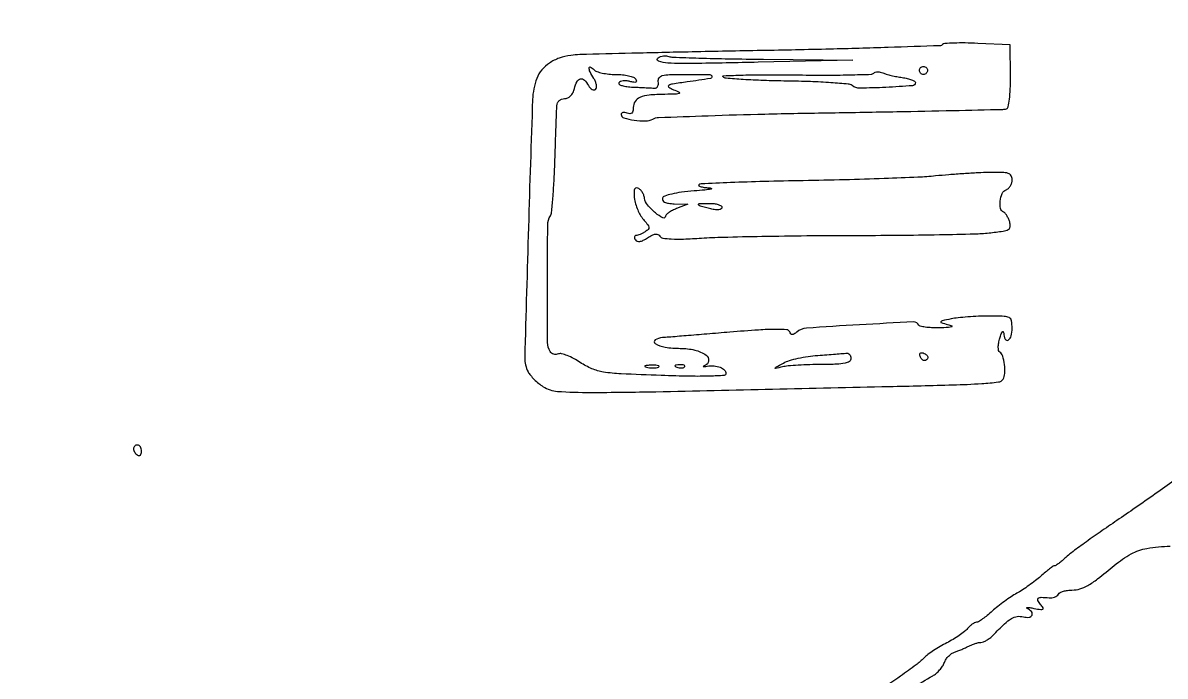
# Model space of a CAD drawing. Extents: x 0 to 2558, y 0 to 3412.
# Drawn here: x 337.5 to 621, y 1221.6 to 1383.8 of the extents above; entities that cross this region are included whole.
import ezdxf

# ---------------------------------------------------------------- set-up
doc = ezdxf.new("R2010")
doc.units = 0

msp = doc.modelspace()

# ---------------------------------------------------------------- linework, layer by layer
for points in [[(1286.775, 2242.902503, 0.000001), (1177.44536, 2242.627485, 0.134519)], [(1176.555032, 2242.380365, -0.000002), (1098.265318, 2241.934774, -0.000173)], [(623.201076, 1270.153999, -0.001801), (618.529677, 1266.849393, -0.001782), (613.546521, 1263.377558, -0.002385), (609, 1260.265898, 0.003467), (604.817861, 1257.390312, 0.004197), (600.93572, 1254.632422, 0.003571), (597.706301, 1252.261884, 0.028587), (596.291813, 1251.076482, -0.011545), (595.405879, 1250.281119, -0.015815), (594.570581, 1249.609967, -0.012534), (593.854439, 1249.098523, -0.149883), (593.533156, 1249, 0.153147), (593.196848, 1248.894517, 0.008592), (592.298465, 1248.246281, 0.012568), (591.24622, 1247.417139, 0.008831), (590.102955, 1246.434149, -0.016276), (588.778207, 1245.32899, -0.010376), (587.170843, 1244.127298, -0.010424), (585.543843, 1243.013312, -0.019034), (584.165173, 1242.184149, 0.020537), (582.775372, 1241.342596, 0.010698), (581.110984, 1240.186906, 0.010621), (579.45069, 1238.925872, 0.015937), (578.062218, 1237.75, -0.013395), (576.831375, 1236.69683, -0.017641), (575.651431, 1235.807812, -0.015197), (574.635646, 1235.142258, -0.138281), (574.131103, 1235, 0.120653), (573.702311, 1234.895001, 0.035573), (573.12171, 1234.537905, 0.033449), (572.504292, 1234.028953, 0.03046), (571.939342, 1233.426912, -0.053305), (571.182413, 1232.690642, -0.01598), (569.883898, 1231.7377, -0.015823), (568.348306, 1230.754525, -0.016529), (566.775407, 1229.885421, 0.015386), (565.16899, 1229.002581, 0.013171), (563.532838, 1227.977655, 0.013369), (562.095073, 1226.966984, 0.036507), (561.155037, 1226.155037, -0.035391), (559.161471, 1224.425343, -0.006986), (555.334536, 1221.63554, -0.004981), (549.515411, 1217.603121, -0.001307)], [(558.28704, 1218.687862, -0.012362), (563.30443, 1221.695864, 0.049456), (564.169124, 1222.305601, 0.03405), (565.021209, 1223.150356, 0.03439), (565.736554, 1224.085722, 0.057519), (566.183877, 1224.968029, -0.058239), (566.608804, 1225.803193, -0.045518), (567.247449, 1226.596225, -0.046809), (567.990475, 1227.232679, -0.078583), (568.725975, 1227.595164, 0.015564), (569.530656, 1227.872753, 0.008788), (570.488957, 1228.256496, 0.008765), (571.442895, 1228.67792, 0.014211), (572.236431, 1229.072998, -0.026625), (572.995941, 1229.427897, -0.021699), (573.842113, 1229.727693, -0.022223), (574.647036, 1229.935512, -0.052104), (575.26419, 1230, 0.097398), (575.877133, 1230.120542, 0.035719), (576.671854, 1230.514062, 0.033761), (577.5019, 1231.080318, 0.034374), (578.242884, 1231.75, -0.010085), (581.100053, 1234.596053, -0.054278), (582.837919, 1235.930483, -0.103101), (584.261717, 1236.435586, -0.098115), (585.795722, 1236.343169, 0.089763), (587.194053, 1236.235662, 0.265553), (587.948654, 1236.77602, 0.299622), (587.817857, 1237.629956, 0.099334), (586.75, 1238.422649, -0.250124), (586.640071, 1238.570277, -0.455131), (586.726298, 1238.671749, -0.041177), (587.370291, 1238.626534, -0.009927), (588.424632, 1238.4431, 0.008399), (590.131259, 1238.140804, 0.178561), (590.627406, 1238.238738, 0.424918), (590.69994, 1238.564765, 0.027016), (590.052187, 1239.437118, -0.050252), (589.380897, 1240.434728, -0.366359), (589.492445, 1240.956894, -0.174515), (590.226838, 1241.194115, -0.016173), (592.16141, 1241.067304, 0.060393), (592.844954, 1241.08292, 0.055675), (593.525015, 1241.259989, 0.059505), (594.100357, 1241.563053, 0.103752), (594.470427, 1241.95215, -0.136447), (594.906805, 1242.355432, -0.043677), (595.731967, 1242.692194, -0.039846), (596.760231, 1242.922711, -0.035235), (597.855626, 1243, 0.069748), (599.835952, 1243.277597, 0.062049), (601.750133, 1244.092497, 0.034596), (604.207439, 1245.757734, 0.006812), (608.358491, 1249.10335, -0.046329), (612.533903, 1251.956245, -0.083369), (616.432859, 1253.337465, -0.039631), (622.229021, 1253.889096, -0.003946)]]:
    msp.add_lwpolyline(points, format="xyb")
for points in [[(565.739491, 1378.406157, -0.190048), (565.078241, 1378.118929, -0.000312), (552.248984, 1377.688435, -0.002318), (537.801835, 1377.279698, -0.001423), (520.776991, 1376.925478, 0.000717), (503.591566, 1376.592207, 0.001082), (488.625116, 1376.248109, 0.000409), (475.751098, 1375.913714, 0.025968), (473.5, 1375.736164, 0.052244), (470.642494, 1375.051928, 0.064217), (468.196233, 1373.816447, 0.069881), (466.306854, 1372.106899, 0.082036), (465.082797, 1370.027719, 0.083617), (464.010557, 1364.77954, 0.001227), (462.988442, 1333.080279, 0.000836), (462.077768, 1300.688855, 0.130186), (462.912386, 1297.163709, 0.053414), (463.490171, 1296.315752, 0.022595), (464.430059, 1295.30692, 0.022047), (465.540227, 1294.310421, 0.026848), (466.66569, 1293.483393, 0.130255), (470.180747, 1292.314686, 0.015639), (478.425756, 1292.061815, 0.005317), (494.62896, 1292.244093, 0.000221), (552.5, 1293.536244, 0.001124), (568.315195, 1293.931951, 0.009435), (575.451848, 1294.261424, 0.013851), (579.593979, 1294.646514, 0.227091), (580.736961, 1295.374317, 0.128178), (581.176274, 1296.783443, 0.042028), (581.095728, 1298.973593, 0.040734), (580.6669, 1301.065518, 0.184569), (579.927997, 1302.040238, -0.207166), (579.646455, 1302.447279, -0.050359), (579.566398, 1303.279196, -0.042508), (579.662611, 1304.349394, -0.028885), (579.944432, 1305.540238, -0.015921), (580.292643, 1306.584098, -0.080634), (580.593767, 1307.116508, -0.50511), (580.794455, 1307.108414, -0.137343), (580.914047, 1306.75, 0.096435), (581.27515, 1305.282996, 0.445684), (582.013152, 1305.055795, 0.199378), (582.763527, 1306.069252, 0.061011), (583, 1308, 0.043601), (582.839325, 1309.83907, 0.235299), (582.260417, 1310.62234, 0.111468), (580.99474, 1310.945659, 0.007021), (577.125, 1311, 0.010122), (574.628289, 1310.949452, 0.008489), (571.984375, 1310.797358, 0.008587), (569.57291, 1310.575814, 0.023213), (567.875, 1310.310155, 0.002926), (565.621014, 1309.835684, 0.202443), (565.31065, 1309.617463, 0.490697), (565.394605, 1309.390193, 0.006923), (567, 1308.909835, -0.03139), (568.008879, 1308.553356, -0.677319), (568.00383, 1308.326874, -0.079729), (567.239755, 1308.173022, -0.004556), (564.833333, 1308.09968, -0.015658), (563.021102, 1308.117726, -0.023229), (561.439583, 1308.256816, -0.019998), (560.196134, 1308.475593, -0.242138), (559.833333, 1308.774588, 0.312911), (558.581349, 1309.555852, 0.002092), (545.092408, 1308.842867, 0.003199), (531.956275, 1308.009057, 0.157006), (529.556894, 1307.047218, -0.0319), (528.876468, 1306.552208, -0.145159), (528.410417, 1306.419775, -0.226997), (528.069084, 1306.587985, -0.0864), (527.810934, 1307.067198, 0.303025), (527.111318, 1307.610831, 0.018926), (524.361004, 1307.70515, 0.016068), (520.085345, 1307.552441, 0.003798), (512.963688, 1307.014232, -0.000203), (507.259691, 1306.541885, -0.000272), (502.087771, 1306.118542, -0.000187), (497.748149, 1305.767334, -0.002867), (496.25, 1305.655296, 0.119647), (494.414887, 1305.073375, 0.563679), (494.415771, 1304.195993, 0.098058), (496.9341, 1303.283208, 0.038078), (500.647529, 1303, -0.058193), (504.25409, 1302.578821, -0.095154), (507.052547, 1301.321563, -0.273186), (507.695951, 1299.901666, -0.290729), (506.75, 1298.716848, 0.030868), (506.401314, 1298.572338, 0.704029), (506.409583, 1298.497924, 0.088895), (506.681311, 1298.482703, 0.008351), (507.346452, 1298.575127, -0.057608), (509.051962, 1298.64284, -0.075025), (510.573168, 1298.294393, -0.097546), (511.625646, 1297.620648, -0.204506), (512, 1296.743664, -0.395531), (511.548972, 1296.262707, -0.008505), (508.0314, 1296.096574, -0.012161), (503.121145, 1296.067776, -0.004058), (495.938166, 1296.258686, -0.003136), (485.96908, 1296.667243, -0.027961), (481.605598, 1297.11889, -0.05982), (478.723324, 1297.94316, -0.046674), (475.849405, 1299.480961, 0.023044), (474.206529, 1300.462457, 0.029063), (472.600243, 1301.207575, 0.029613), (471.224139, 1301.659046, 0.157333), (470.443264, 1301.616602, -0.083716), (469.863764, 1301.499515, -0.078532), (469.264202, 1301.574501, -0.081628), (468.737061, 1301.825286, -0.102929), (468.366204, 1302.216486, -0.137946), (467.733082, 1304.423109, -0.001766), (467.707941, 1319.046109, -0.001776), (467.786361, 1333.663956, -0.137012), (468.427239, 1335.88227, 0.113933), (468.724296, 1336.758993, 0.004151), (469.048069, 1340.287762, 0.007404), (469.336231, 1344.494837, 0.005108), (469.543255, 1349.265783, -0.000224), (469.705049, 1354.079569, -0.000305), (469.85554, 1358.420261, -0.0002), (469.985644, 1362.066582, -0.003497), (470.036632, 1363.25, -0.097366), (470.206969, 1363.933685, -0.098477), (470.623067, 1364.498876, -0.096397), (471.23223, 1364.870399, -0.089099), (471.953741, 1365, 0.109372), (472.74711, 1365.175646, 0.089825), (473.457505, 1365.677379, 0.077455), (474.027835, 1366.47272, 0.055456), (474.410644, 1367.5, -0.054031), (475.050699, 1369.232638, -0.227166), (475.901849, 1369.896263, -0.25847), (476.865144, 1369.608392, -0.066179), (477.875307, 1368.25833, 0.052763), (478.306178, 1367.649186, 0.088537), (478.794905, 1367.259501, 0.127889), (479.259662, 1367.144727, 0.195721), (479.637142, 1367.303809, 0.169384), (479.850778, 1367.746276, 0.067295), (479.836998, 1368.429887, 0.056305), (479.617817, 1369.231081, 0.04471), (479.212145, 1370.03191, -0.020267), (478.277301, 1371.673325, -0.118446), (478.041456, 1372.631281, -0.572748), (478.368271, 1372.825462, -0.070425), (479.2, 1372.2, 0.112986), (479.938705, 1371.736477, 0.029581), (481.293289, 1371.3525, 0.0285), (482.929437, 1371.088311, 0.025782), (484.640983, 1371, -0.025307), (486.317121, 1370.91511, -0.032067), (487.846323, 1370.659977, -0.033588), (489.054851, 1370.290659, -0.164842), (489.597355, 1369.842476, -0.103411), (489.768, 1369.371318, -0.342811), (489.614887, 1369.103353, -0.139278), (489.11343, 1369.045738, -0.023353), (488.157368, 1369.248596, 0.042871), (487.291267, 1369.397348, 0.052514), (486.47063, 1369.380497, 0.061468), (485.81108, 1369.21332, 0.162969), (485.441979, 1368.90612, 0.411326), (485.524616, 1368.548176, 0.067679), (486.238806, 1368.22211, 0.042478), (487.422917, 1367.97191, 0.021602), (488.940983, 1367.85, -0.001198), (490.586649, 1367.785237, -0.001332), (492.174851, 1367.714687, -0.00123), (493.52904, 1367.647581, -0.006964), (494.25, 1367.6, 0.150962), (494.702122, 1367.701023, 0.132289), (495.046498, 1368.043437, 0.104504), (495.225242, 1368.588371, 0.068872), (495.206163, 1369.25, -0.19688), (495.410779, 1370.154682, -0.179844), (496.200876, 1370.699512, -0.055656), (498.006088, 1370.947677, -0.006355), (502.12283, 1371, -0.003047), (508.007037, 1370.964142, -0.368132), (508.533841, 1370.504277, -0.413097), (508.147873, 1369.981339, -0.003156), (502.399362, 1369.140942, 0.003678), (498.767987, 1368.606189, 0.090351), (497.810825, 1368.274293, 0.562805), (497.798072, 1367.870391, 0.041107), (499, 1367.221633, -0.016827), (500.367275, 1366.567165, -0.603132), (500.368738, 1366.289556, -0.116614), (499.731789, 1366.121172, -0.003173), (496.831787, 1366.063386, 0.017986), (492.904805, 1365.868664, 0.07786), (490.64482, 1365.313405, 0.1517), (489.448703, 1364.311171, 0.144049), (489, 1362.786022, -0.049481), (488.914102, 1361.920158, -0.154584), (488.634451, 1361.413696, -0.197254), (488.165204, 1361.231669, -0.086954), (487.5, 1361.361626, 0.048047), (486.925272, 1361.520927, 0.08802), (486.440625, 1361.520335, 0.137856), (486.122861, 1361.366527, 0.214716), (486, 1361.093615, 0.330006), (486.649746, 1360.216378, 0.037202), (489.217053, 1359.638458, 0.040227), (492.018349, 1359.451511, 0.119977), (493.866357, 1359.928476, -0.113653), (495.268828, 1360.309176, -0.000815), (507.543083, 1360.764734, -0.003058), (521.634108, 1361.178465, -0.001947), (538.034495, 1361.495724, 0.000679), (554.3914, 1361.770619, 0.00109), (568.34082, 1362.054407, 0.000174), (580.701649, 1362.33713, 0.067779), (581.572553, 1362.476397, 0.274147), (582.024974, 1362.970163, 0.02091), (582.333558, 1364.826017, 0.022165), (582.532364, 1367.349191, 0.010912), (582.572553, 1370.568532), (582.5, 1378.33602), (574.4625, 1378.713843, 0.008307), (571.333034, 1378.808879, 0.012251), (568.584647, 1378.779313, 0.007554), (566.309974, 1378.664648, 0.18195)], [(521.331787, 1374.777851), (543.5, 1374.555702), (520, 1374.027851, -0.001427), (504.052593, 1373.715188, -0.015263), (497.576325, 1373.804401, -0.080595), (495.251143, 1374.288195, -0.615884), (495.166154, 1375.128659, -0.062023), (495.774846, 1375.41794, -0.046337), (496.499395, 1375.585417, -0.047166), (497.224157, 1375.61463, -0.0747), (497.831787, 1375.489496, 0.079555), (498.865304, 1375.287035, 0.001099), (505.284275, 1375.078533, 0.003059), (512.739476, 1374.898408, 0.002005)], [(562, 1372, -0.099038), (561.923658, 1371.618362, -0.097945), (561.70625, 1371.29375, -0.097945), (561.381638, 1371.076342, -0.099038), (561, 1371, -0.099038), (560.618362, 1371.076342, -0.097945), (560.29375, 1371.29375, -0.097945), (560.076342, 1371.618362, -0.099038), (560, 1372, -0.099038), (560.076342, 1372.381638, -0.097945), (560.29375, 1372.70625, -0.097945), (560.618362, 1372.923658, -0.099038), (561, 1373, -0.099038), (561.381638, 1372.923658, -0.097945), (561.70625, 1372.70625, -0.097945), (561.923658, 1372.381638, -0.099038)], [(555.75, 1370.238211, -0.022073), (556.995284, 1370.006657, -0.033788), (558.045313, 1369.686975, -0.036261), (558.806445, 1369.332755, -0.272116), (559, 1369.003441, -0.392302), (558.251012, 1368.195749, -0.006662), (551.677243, 1367.787244, -0.009347), (545.235008, 1367.593632, -0.168129), (543.302786, 1368.237792, 0.143011), (542.34128, 1368.611651, 0.004386), (538.050614, 1368.946876, 0.008302), (532.939327, 1369.215951, 0.005611), (527.104247, 1369.360509, -0.00495), (521.296867, 1369.496696, -0.007608), (516.274132, 1369.740795, -0.00323), (512.014792, 1370.040442, -0.179776), (511.301461, 1370.369705, -0.652602), (511.426131, 1370.687539, -0.002892), (516.234022, 1370.854936, -0.007093), (522.095031, 1370.941874, -0.003979), (529.218614, 1370.88978, 0.003697), (536.446343, 1370.832842, 0.005818), (542.652824, 1370.902062, 0.001871), (547.997118, 1371.043885, 0.191056), (548.66638, 1371.333047, -0.129166), (549.059057, 1371.562326, -0.062974), (549.637312, 1371.647237, -0.056174), (550.299918, 1371.585961, -0.052631), (550.947766, 1371.378716, 0.034233), (551.762273, 1371.084774, 0.011181), (552.998719, 1370.761756, 0.011083), (554.391873, 1370.463346, 0.012285)], [(564, 1345.795561, -0.013706), (559.634303, 1345.478508, -0.002308), (551.265307, 1345.139628, -0.002524), (541.423685, 1344.836342, -0.00224), (531.179769, 1344.618316, 0.002167), (521.429925, 1344.412228, 0.003485), (513.122152, 1344.142642, 0.000702), (505.828671, 1343.844813, 0.187964), (505.263102, 1343.596435, 0.491136), (505.29409, 1343.355022, 0.065434), (505.845515, 1343.122281, 0.036743), (506.812935, 1342.930953, 0.017281), (508.083333, 1342.819842, -0.20025), (508.369913, 1342.682131, -0.583647), (508.316333, 1342.525214, -0.02203), (506.743271, 1342.301798, -0.005099), (504.078651, 1342.069842, 0.012342), (500.946885, 1341.751453, 0.025574), (498.528106, 1341.318465, 0.02766), (496.798173, 1340.81431, 0.23244), (496.245318, 1340.25, 0.222018), (496.309483, 1339.711396, 0.146176), (496.784615, 1339.29047, 0.075215), (497.732984, 1339.0131, 0.025627), (499.166667, 1338.893619), (502.5, 1338.787239), (499.75, 1337.700578, 0.024403), (498.696835, 1337.223788, 0.033708), (497.807813, 1336.689307, 0.035718), (497.168669, 1336.172355, 0.207737), (497, 1335.783905, -0.560852), (496.346253, 1335.384416, -0.059199), (494.515226, 1336.615725, -0.040486), (492.548024, 1338.605875, -0.138884), (491.809597, 1340.247633, 0.056862), (491.586997, 1341.083501, 0.053996), (491.17917, 1341.863517, 0.058248), (490.657634, 1342.475208, 0.107888), (490.098214, 1342.805601, 0.473737), (489.227418, 1342.25198, 0.079841), (489.317673, 1339.978921, 0.053774), (490.253211, 1337.022518, 0.080585), (491.722113, 1334.754568, -0.020504), (492.619224, 1333.677647, -0.143148), (492.86367, 1333.045903, -0.220305), (492.675262, 1332.527911, -0.056126), (491.960237, 1331.954263, -0.021657), (491.341798, 1331.599606, -0.021267), (490.691296, 1331.297446, -0.021718), (490.099457, 1331.082151, -0.071757), (489.690983, 1331.015313, 0.169786), (489.438749, 1330.921725, 0.185339), (489.311027, 1330.694787, 0.119114), (489.342416, 1330.350835, 0.056424), (489.533582, 1329.945663, 0.174343), (489.974484, 1329.594915, 0.122601), (490.611954, 1329.542007, 0.075436), (491.464399, 1329.81673, 0.02943), (492.540452, 1330.434548, -0.026818), (493.671718, 1331.091941, -0.08408), (494.507476, 1331.35508, -0.142551), (495.126497, 1331.264097, -0.148092), (495.589203, 1330.855666, 0.220859), (496.342423, 1330.359503, 0.025059), (498.42646, 1330.155375, 0.021094), (501.475282, 1330.139067, 0.007214), (505.891351, 1330.365633, -0.009946), (511.298205, 1330.61342, -0.002014), (520.902459, 1330.823568, -0.002124), (532.075571, 1330.975537, -0.001987), (543.5, 1331.036971, 0.001922), (554.644636, 1331.095437, 0.002414), (564.971546, 1331.23917, 0.001931), (573.633449, 1331.435028, 0.019004), (577.275477, 1331.670168, 0.00774), (580.747548, 1332.08163, 0.088691), (582.053363, 1332.500428, 0.252875), (582.517256, 1333.196034, 0.098787), (582.393292, 1334.382049, 0.030138), (582.077668, 1335.217191, 0.033781), (581.673898, 1335.975768, 0.035997), (581.246172, 1336.564097, 0.126537), (580.867815, 1336.833333, -0.257758), (580.112786, 1337.730585, -0.077369), (580.03778, 1339.578374, -0.073992), (580.535526, 1341.43765, -0.201434), (581.5, 1342.361626, 0.099671), (582.07356, 1342.725303, 0.066847), (582.559375, 1343.334092, 0.063703), (582.887935, 1344.084306, 0.071511), (583, 1344.863854, 0.131239), (582.731312, 1345.869883, 0.188341), (582.01965, 1346.441272, 0.07252), (580.536841, 1346.679648, 0.008937), (577.25, 1346.66892, 0.007595), (574.515428, 1346.569536, 0.003575), (570.985937, 1346.362228, 0.003542), (567.291453, 1346.092415, 0.00498)], [(511, 1337.980948, -0.263874), (510.796269, 1337.621789, -0.102581), (510.237202, 1337.427558, -0.062172), (509.363344, 1337.42254, -0.029261), (508.25, 1337.621624, -0.005544), (505.590754, 1338.290848, -0.260572), (505.203943, 1338.664006, -0.493365), (505.418445, 1338.962508, -0.007762), (507.833333, 1339, -0.030509), (509.046504, 1338.925905, -0.047371), (510.069792, 1338.700653, -0.060308), (510.781173, 1338.372839, -0.260279)], [(543, 1300.5, -0.245971), (542.612989, 1299.760896, -0.100396), (541.539391, 1299.299444, -0.042942), (539.503737, 1299.054003, -0.00807), (535.75, 1298.986345, 0.007122), (532.791012, 1298.938619, 0.007579), (529.895313, 1298.806686, 0.007266), (527.409044, 1298.619319, 0.034452), (526, 1298.393914, -0.00236), (524.309913, 1298.011038, -0.566308), (524.220605, 1298.105321, -0.198865), (524.367016, 1298.292088, -0.001238), (526.269223, 1299.358239, -0.05313), (527.723568, 1299.976933, -0.018945), (529.908402, 1300.553876, -0.01855), (532.37203, 1301.010313, -0.020833), (534.769223, 1301.261585, 0.001761), (537.055124, 1301.413366, 0.002177), (539.183772, 1301.571552, 0.001788), (540.970602, 1301.718592, 0.016113), (541.75, 1301.810916, -0.122442), (542.2263, 1301.766231, -0.118542), (542.632812, 1301.503831, -0.10675), (542.905225, 1301.058438, -0.084255)], [(562.075, 1300.725, -0.175736), (561.786965, 1300.130242, -0.239194), (561.227257, 1299.955686, -0.167686), (560.586752, 1300.305209, -0.104687), (560.15, 1301.05, -0.089632), (560.088424, 1301.477775, -0.189618), (560.22, 1301.78, -0.189618), (560.522225, 1301.911576, -0.089632), (560.95, 1301.85, -0.053161), (561.403407, 1301.64317, -0.062883), (561.775469, 1301.354531, -0.073742), (562.014704, 1301.031991, -0.149613)], [(492.269032, 1298.307009, 0.037336), (493.036634, 1298.167106, 0.029507), (493.880008, 1298.127736, 0.030339), (494.671085, 1298.185595, 0.06278), (495.269032, 1298.344063, 0.31318), (495.386009, 1298.52287, 0.333666), (495.257153, 1298.684921, 0.052471), (494.580113, 1298.787295, 0.014395), (493.5, 1298.805051, 0.012823), (492.431793, 1298.764444, 0.080377), (491.900903, 1298.643467, 0.597527), (491.883358, 1298.48334, 0.087174)], [(499.8125, 1298.316886, 0.051402), (500.359369, 1298.160852, 0.05415), (500.916927, 1298.123424, 0.060344), (501.402231, 1298.202593, 0.126455), (501.729167, 1298.395833, 0.296942), (501.77538, 1298.614691, 0.208169), (501.592839, 1298.799335, 0.077125), (501.112848, 1298.910055, 0.028489), (500.416667, 1298.921053, 0.018894), (499.670344, 1298.862007, 0.168741), (499.37858, 1298.720685, 0.470617), (499.395823, 1298.538436, 0.054073)], [(365, 1278.059017, 0.089642), (365.073302, 1277.653442, 0.053229), (365.29375, 1277.2129, 0.051032), (365.617485, 1276.806203, 0.06081), (366, 1276.5, 0.139169), (366.379648, 1276.392057, 0.191142), (366.70625, 1276.521475, 0.138808), (366.926733, 1276.889346, 0.066118), (367, 1277.440983, 0.062283), (366.925455, 1278.037096, 0.080552), (366.70625, 1278.542039, 0.097988), (366.381379, 1278.879982, 0.153634), (366, 1279, 0.092995), (365.618268, 1278.928382, 0.096318), (365.29375, 1278.723586, 0.099231), (365.076556, 1278.418051, 0.105429)]]:
    msp.add_lwpolyline(points, format="xyb", close=True)

doc.saveas('drawing.dxf')
